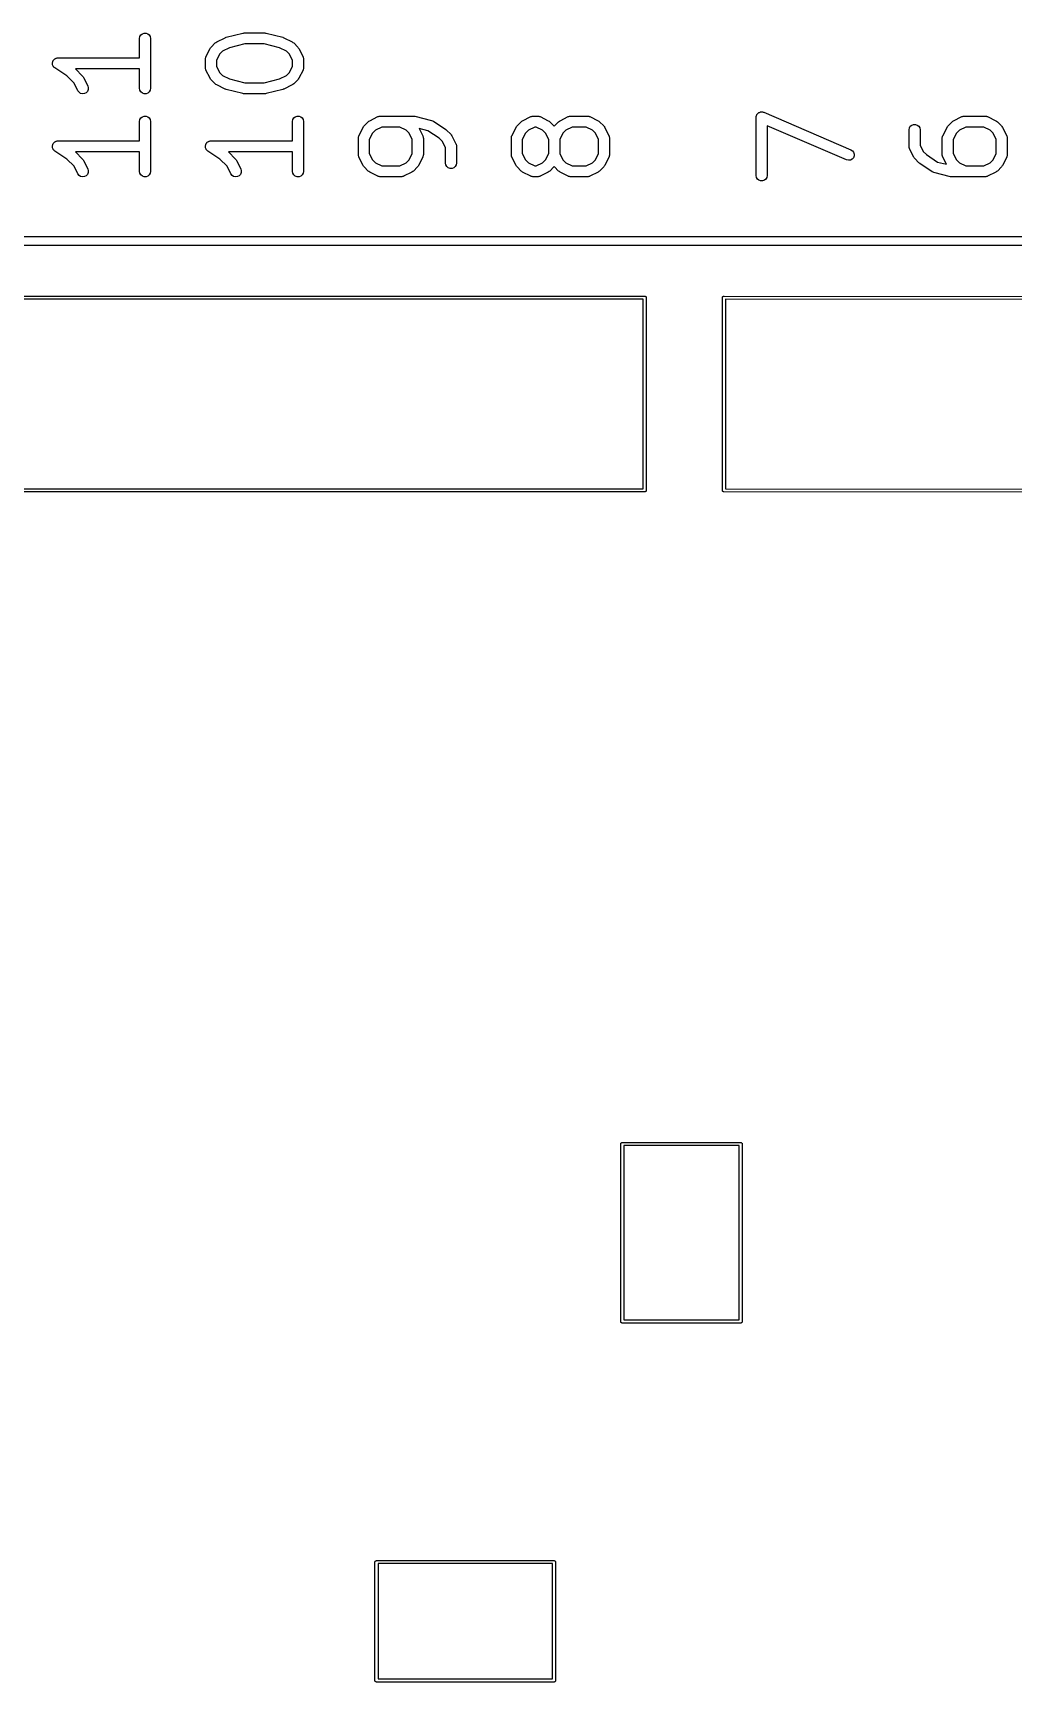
# Model space of a CAD drawing. Extents: x 98 to 199, y -139 to -72.
# Drawn here: x 130.59 to 146.87, y -102.25 to -74.87 of the extents above; entities that cross this region are included whole.
import ezdxf

# ---------------------------------------------------------------- set-up
doc = ezdxf.new("R2010")
doc.units = 0
doc.header["$MEASUREMENT"] = 0
doc.layers.add('BLACK', color=7, linetype='CONTINUOUS')

msp = doc.modelspace()

# ---------------------------------------------------------------- linework, layer by layer
at = {"layer": 'BLACK', "linetype": 'CONTINUOUS'}
for p, q in [((132.364, -74.958), (132.37, -74.9267)), ((132.364, -75.2802), (132.364, -74.958)), ((132.37, -74.9267), (132.386, -74.8992)), ((132.386, -74.8992), (132.41, -74.8788)), ((132.41, -74.8788), (132.44, -74.8679)), ((132.44, -74.8679), (132.472, -74.8679)), ((132.472, -74.8679), (132.501, -74.8788)), ((132.501, -74.8788), (132.526, -74.8992)), ((132.526, -74.8992), (132.542, -74.9267)), ((132.542, -74.9267), (132.547, -74.958)), ((132.547, -74.958), (132.547, -75.7853)), ((133.621, -75.0312), (133.633, -75.0228)), ((133.633, -75.0228), (133.645, -75.0141)), ((133.645, -75.0141), (133.783, -74.9451)), ((133.783, -74.9451), (133.792, -74.9423)), ((133.792, -74.9423), (133.802, -74.9382)), ((133.802, -74.9382), (134.077, -74.8693)), ((134.077, -74.8693), (134.088, -74.8685)), ((134.088, -74.8685), (134.1, -74.8665)), ((134.1, -74.8665), (134.444, -74.8665)), ((134.444, -74.8665), (134.455, -74.8685)), ((134.455, -74.8685), (134.466, -74.8693)), ((134.466, -74.8693), (134.742, -74.9382)), ((134.742, -74.9382), (134.751, -74.9423)), ((134.751, -74.9423), (134.761, -74.9451)), ((134.761, -74.9451), (134.899, -75.0141)), ((134.899, -75.0141), (134.911, -75.0228)), ((134.911, -75.0228), (134.923, -75.0312)), ((130.946, -75.3055), (130.949, -75.3016)), ((130.949, -75.3016), (130.959, -75.2961)), ((130.959, -75.2961), (130.967, -75.2897)), ((130.967, -75.2897), (130.972, -75.2882)), ((130.972, -75.2882), (130.977, -75.2857)), ((130.977, -75.2857), (130.987, -75.2838)), ((130.987, -75.2838), (130.998, -75.2808)), ((130.998, -75.2808), (131.003, -75.2811)), ((131.003, -75.2811), (131.008, -75.2802)), ((131.008, -75.2802), (132.364, -75.2802)), ((133.457, -75.2922), (133.46, -75.282)), ((133.457, -75.2975), (133.457, -75.2922)), ((133.457, -75.3027), (133.457, -75.2975)), ((133.457, -75.4406), (133.457, -75.3027)), ((133.46, -75.282), (133.462, -75.2714)), ((133.462, -75.2714), (133.465, -75.2669)), ((133.465, -75.2669), (133.466, -75.2618)), ((133.466, -75.2618), (133.535, -75.1239)), ((133.535, -75.1239), (133.544, -75.1121)), ((133.544, -75.1121), (133.552, -75.1002)), ((133.552, -75.1002), (133.621, -75.0312)), ((133.692, -75.219), (133.639, -75.3243)), ((133.74, -75.171), (133.692, -75.219)), ((133.856, -75.1132), (133.74, -75.171)), ((134.111, -75.0494), (133.856, -75.1132)), ((134.433, -75.0494), (134.111, -75.0494)), ((134.688, -75.1132), (134.433, -75.0494)), ((134.804, -75.171), (134.688, -75.1132)), ((134.852, -75.219), (134.804, -75.171)), ((134.904, -75.3243), (134.852, -75.219)), ((134.923, -75.0312), (134.991, -75.1002)), ((134.991, -75.1002), (135, -75.1122)), ((135, -75.1122), (135.009, -75.1239)), ((135.009, -75.1239), (135.078, -75.2618)), ((135.078, -75.2618), (135.079, -75.2669)), ((135.079, -75.2669), (135.082, -75.2714)), ((135.082, -75.2714), (135.084, -75.282)), ((135.084, -75.282), (135.087, -75.2922)), ((135.087, -75.2922), (135.086, -75.2975)), ((135.086, -75.2975), (135.087, -75.3027)), ((135.087, -75.3027), (135.087, -75.4406)), ((130.917, -75.3658), (130.918, -75.3608)), ((130.918, -75.3766), (130.917, -75.3658)), ((130.918, -75.3558), (130.922, -75.3455)), ((130.918, -75.3608), (130.918, -75.3558)), ((130.918, -75.3875), (130.918, -75.3766)), ((130.92, -75.3923), (130.918, -75.3875)), ((130.92, -75.3973), (130.92, -75.3923)), ((130.925, -75.4071), (130.92, -75.3973)), ((130.922, -75.3455), (130.924, -75.3349)), ((130.924, -75.3349), (130.927, -75.3307)), ((130.929, -75.4174), (130.925, -75.4071)), ((130.927, -75.3307), (130.929, -75.3259)), ((130.929, -75.3259), (130.936, -75.3176)), ((130.932, -75.4212), (130.929, -75.4174)), ((130.934, -75.4258), (130.932, -75.4212)), ((130.942, -75.4333), (130.934, -75.4258)), ((130.936, -75.3176), (130.942, -75.3085)), ((130.942, -75.3085), (130.946, -75.3055)), ((130.949, -75.4417), (130.942, -75.4333)), ((130.954, -75.4442), (130.949, -75.4417)), ((130.957, -75.4477), (130.954, -75.4442)), ((131.157, -75.5806), (130.957, -75.4477)), ((132.364, -75.4631), (131.298, -75.4631)), ((131.298, -75.4631), (131.417, -75.5828)), ((132.364, -75.7853), (132.364, -75.4631)), ((133.457, -75.4458), (133.457, -75.4406)), ((133.457, -75.451), (133.457, -75.4458)), ((133.46, -75.4613), (133.457, -75.451)), ((133.462, -75.4719), (133.46, -75.4613)), ((133.465, -75.4764), (133.462, -75.4719)), ((133.466, -75.4815), (133.465, -75.4764)), ((133.535, -75.6194), (133.466, -75.4815)), ((133.639, -75.3243), (133.639, -75.419)), ((133.639, -75.419), (133.692, -75.5243)), ((133.692, -75.5243), (133.74, -75.5723)), ((133.74, -75.5723), (133.856, -75.6301)), ((134.688, -75.6301), (134.804, -75.5723)), ((134.804, -75.5723), (134.852, -75.5243)), ((134.852, -75.5243), (134.904, -75.419)), ((134.904, -75.419), (134.904, -75.3243)), ((135.078, -75.4815), (135.009, -75.6194)), ((135.079, -75.4764), (135.078, -75.4815)), ((135.082, -75.4719), (135.079, -75.4764)), ((135.084, -75.4613), (135.082, -75.4719)), ((135.087, -75.451), (135.084, -75.4613)), ((135.087, -75.4406), (135.086, -75.4458)), ((135.086, -75.4458), (135.087, -75.451)), ((131.278, -75.7016), (131.157, -75.5806)), ((131.34, -75.8262), (131.278, -75.7016)), ((131.359, -75.8517), (131.34, -75.8262)), ((131.385, -75.8692), (131.359, -75.8517)), ((131.417, -75.5828), (131.426, -75.5948)), ((131.426, -75.5948), (131.434, -75.6065)), ((131.434, -75.6065), (131.503, -75.7444)), ((131.498, -75.8357), (131.476, -75.8587)), ((131.511, -75.8065), (131.498, -75.8357)), ((131.503, -75.7444), (131.512, -75.7748)), ((131.512, -75.7748), (131.511, -75.8065)), ((132.37, -75.8166), (132.364, -75.7853)), ((132.386, -75.8441), (132.37, -75.8166)), ((132.41, -75.8645), (132.386, -75.8441)), ((132.526, -75.8441), (132.501, -75.8645)), ((132.542, -75.8166), (132.526, -75.8441)), ((132.547, -75.7853), (132.542, -75.8166)), ((133.544, -75.6311), (133.535, -75.6194)), ((133.552, -75.6431), (133.544, -75.6311)), ((133.621, -75.7121), (133.552, -75.6431)), ((133.633, -75.7205), (133.621, -75.7121)), ((133.645, -75.7292), (133.633, -75.7205)), ((133.783, -75.7981), (133.645, -75.7292)), ((133.792, -75.801), (133.783, -75.7981)), ((133.802, -75.8051), (133.792, -75.801)), ((134.077, -75.874), (133.802, -75.8051)), ((133.856, -75.6301), (134.111, -75.6939)), ((134.111, -75.6939), (134.433, -75.6939)), ((134.433, -75.6939), (134.688, -75.6301)), ((134.742, -75.8051), (134.466, -75.874)), ((134.751, -75.801), (134.742, -75.8051)), ((134.761, -75.7981), (134.751, -75.801)), ((134.899, -75.7292), (134.761, -75.7981)), ((134.911, -75.7205), (134.899, -75.7292)), ((134.923, -75.7121), (134.911, -75.7205)), ((134.991, -75.6431), (134.923, -75.7121)), ((135, -75.6311), (134.991, -75.6431)), ((135.009, -75.6194), (135, -75.6311)), ((131.416, -75.8766), (131.385, -75.8692)), ((131.448, -75.8729), (131.416, -75.8766)), ((131.476, -75.8587), (131.448, -75.8729)), ((132.44, -75.8753), (132.41, -75.8645)), ((132.472, -75.8753), (132.44, -75.8753)), ((132.501, -75.8645), (132.472, -75.8753)), ((134.088, -75.8748), (134.077, -75.874)), ((134.1, -75.8767), (134.088, -75.8748)), ((134.444, -75.8767), (134.1, -75.8767)), ((134.455, -75.8748), (134.444, -75.8767)), ((134.466, -75.874), (134.455, -75.8748)), ((132.364, -76.3368), (132.37, -76.3056)), ((132.364, -76.6591), (132.364, -76.3368)), ((132.37, -76.3056), (132.386, -76.2781)), ((132.386, -76.2781), (132.41, -76.2577)), ((132.41, -76.2577), (132.44, -76.2468)), ((132.44, -76.2468), (132.472, -76.2468)), ((132.472, -76.2468), (132.501, -76.2577)), ((132.501, -76.2577), (132.526, -76.2781)), ((132.526, -76.2781), (132.542, -76.3056)), ((132.542, -76.3056), (132.547, -76.3368)), ((132.547, -76.3368), (132.547, -77.1642)), ((134.904, -76.3368), (134.91, -76.3056)), ((134.904, -76.6591), (134.904, -76.3368)), ((134.91, -76.3056), (134.926, -76.2781)), ((134.926, -76.2781), (134.95, -76.2577)), ((134.95, -76.2577), (134.98, -76.2468)), ((134.98, -76.2468), (135.012, -76.2468)), ((135.012, -76.2468), (135.041, -76.2577)), ((135.041, -76.2577), (135.066, -76.2781)), ((135.066, -76.2781), (135.082, -76.3056)), ((135.082, -76.3056), (135.087, -76.3368)), ((135.087, -76.3368), (135.087, -77.1642)), ((136.092, -76.4101), (136.161, -76.3411)), ((136.161, -76.3411), (136.173, -76.3327)), ((136.173, -76.3327), (136.185, -76.324)), ((136.185, -76.324), (136.323, -76.2551)), ((136.323, -76.2551), (136.328, -76.2536)), ((136.328, -76.2536), (136.332, -76.2509)), ((136.332, -76.2509), (136.343, -76.2491)), ((136.343, -76.2491), (136.353, -76.246)), ((136.353, -76.246), (136.359, -76.2463)), ((136.359, -76.2463), (136.364, -76.2454)), ((136.364, -76.2454), (136.915, -76.2454)), ((136.915, -76.2454), (136.926, -76.2473)), ((136.926, -76.2473), (136.937, -76.2481)), ((136.937, -76.2481), (137.213, -76.3171)), ((137.213, -76.3171), (137.227, -76.3234)), ((137.227, -76.3234), (137.242, -76.3297)), ((137.242, -76.3297), (137.449, -76.4676)), ((138.632, -76.4101), (138.701, -76.3411)), ((138.701, -76.3411), (138.713, -76.3327)), ((138.713, -76.3327), (138.725, -76.324)), ((138.725, -76.324), (138.863, -76.2551)), ((138.863, -76.2551), (138.868, -76.2536)), ((138.868, -76.2536), (138.872, -76.2509)), ((138.872, -76.2509), (138.883, -76.2491)), ((138.883, -76.2491), (138.893, -76.246)), ((138.893, -76.246), (138.899, -76.2463)), ((138.899, -76.2463), (138.904, -76.2454)), ((138.904, -76.2454), (138.973, -76.2454)), ((138.973, -76.2454), (138.978, -76.2463)), ((138.978, -76.2463), (138.983, -76.246)), ((138.983, -76.246), (138.993, -76.2491)), ((138.993, -76.2491), (139.004, -76.2509)), ((139.004, -76.2509), (139.009, -76.2536)), ((139.009, -76.2536), (139.014, -76.2551)), ((139.014, -76.2551), (139.151, -76.324)), ((139.151, -76.324), (139.163, -76.3327)), ((139.163, -76.3327), (139.175, -76.3411)), ((139.175, -76.3411), (139.244, -76.4101)), ((139.253, -76.4101), (139.322, -76.3411)), ((139.322, -76.3411), (139.334, -76.3327)), ((139.334, -76.3327), (139.345, -76.324)), ((139.345, -76.324), (139.483, -76.2551)), ((139.483, -76.2551), (139.488, -76.2536)), ((139.488, -76.2536), (139.493, -76.2509)), ((139.493, -76.2509), (139.503, -76.2491)), ((139.503, -76.2491), (139.514, -76.246)), ((139.514, -76.246), (139.519, -76.2463)), ((139.519, -76.2463), (139.524, -76.2454)), ((139.524, -76.2454), (139.8, -76.2454)), ((139.8, -76.2454), (139.805, -76.2463)), ((139.805, -76.2463), (139.81, -76.246)), ((139.81, -76.246), (139.821, -76.2491)), ((139.821, -76.2491), (139.831, -76.2509)), ((139.831, -76.2509), (139.836, -76.2536)), ((139.836, -76.2536), (139.841, -76.2551)), ((139.841, -76.2551), (139.979, -76.324)), ((139.979, -76.324), (139.991, -76.3327)), ((139.991, -76.3327), (140.003, -76.3411)), ((140.003, -76.3411), (140.071, -76.4101)), ((142.601, -76.2679), (142.602, -76.2575)), ((142.601, -77.2331), (142.601, -76.2679)), ((142.602, -76.2575), (142.603, -76.247)), ((142.603, -76.247), (142.605, -76.242)), ((142.605, -76.242), (142.606, -76.2366)), ((142.606, -76.2366), (142.611, -76.2275)), ((142.611, -76.2275), (142.615, -76.2178)), ((142.615, -76.2178), (142.619, -76.2139)), ((142.619, -76.2139), (142.622, -76.2091)), ((142.622, -76.2091), (142.63, -76.2024)), ((142.63, -76.2024), (142.637, -76.1947)), ((142.637, -76.1947), (142.642, -76.1922)), ((142.642, -76.1922), (142.646, -76.1887)), ((142.646, -76.1887), (142.656, -76.1851)), ((142.656, -76.1851), (142.666, -76.1804)), ((142.666, -76.1804), (142.671, -76.1797)), ((142.671, -76.1797), (142.676, -76.1778)), ((142.676, -76.1778), (142.687, -76.1778)), ((142.687, -76.1778), (142.697, -76.1766)), ((142.697, -76.1766), (142.702, -76.1778)), ((142.702, -76.1778), (142.708, -76.1778)), ((142.708, -76.1778), (142.718, -76.1814)), ((142.718, -76.1814), (142.728, -76.1839)), ((142.728, -76.1839), (144.176, -76.8043)), ((145.162, -76.416), (145.186, -76.3955)), ((145.186, -76.3955), (145.216, -76.3847)), ((145.216, -76.3847), (145.248, -76.3847)), ((145.248, -76.3847), (145.278, -76.3955)), ((145.278, -76.3955), (145.302, -76.416)), ((145.788, -76.4101), (145.857, -76.3411)), ((145.857, -76.3411), (145.869, -76.3327)), ((145.869, -76.3327), (145.88, -76.324)), ((145.88, -76.324), (146.018, -76.2551)), ((146.018, -76.2551), (146.023, -76.2536)), ((146.023, -76.2536), (146.028, -76.2509)), ((146.028, -76.2509), (146.039, -76.2491)), ((146.039, -76.2491), (146.049, -76.246)), ((146.049, -76.246), (146.054, -76.2463)), ((146.054, -76.2463), (146.059, -76.2454)), ((146.059, -76.2454), (146.404, -76.2454)), ((146.404, -76.2454), (146.409, -76.2463)), ((146.409, -76.2463), (146.414, -76.246)), ((146.414, -76.246), (146.425, -76.2491)), ((146.425, -76.2491), (146.435, -76.2509)), ((146.435, -76.2509), (146.44, -76.2536)), ((146.44, -76.2536), (146.445, -76.2551)), ((146.445, -76.2551), (146.583, -76.324)), ((146.583, -76.324), (146.595, -76.3327)), ((146.595, -76.3327), (146.607, -76.3411)), ((146.607, -76.3411), (146.675, -76.4101)), ((130.959, -76.675), (130.967, -76.6685)), ((130.967, -76.6685), (130.972, -76.6671)), ((130.972, -76.6671), (130.977, -76.6646)), ((130.977, -76.6646), (130.987, -76.6627)), ((130.987, -76.6627), (130.998, -76.6596)), ((130.998, -76.6596), (131.003, -76.6599)), ((131.003, -76.6599), (131.008, -76.6591)), ((131.008, -76.6591), (132.364, -76.6591)), ((133.499, -76.675), (133.507, -76.6685)), ((133.507, -76.6685), (133.512, -76.6671)), ((133.512, -76.6671), (133.517, -76.6646)), ((133.517, -76.6646), (133.527, -76.6627)), ((133.527, -76.6627), (133.538, -76.6596)), ((133.538, -76.6596), (133.543, -76.6599)), ((133.543, -76.6599), (133.548, -76.6591)), ((133.548, -76.6591), (134.904, -76.6591)), ((135.997, -76.6022), (136, -76.5919)), ((135.997, -76.6074), (135.997, -76.6022)), ((135.997, -76.6126), (135.997, -76.6074)), ((135.997, -76.8884), (135.997, -76.6126)), ((136, -76.5919), (136.002, -76.5813)), ((136.002, -76.5813), (136.005, -76.5768)), ((136.005, -76.5768), (136.006, -76.5717)), ((136.006, -76.5717), (136.075, -76.4338)), ((136.075, -76.4338), (136.084, -76.4221)), ((136.084, -76.4221), (136.092, -76.4101)), ((136.232, -76.5289), (136.179, -76.6342)), ((136.179, -76.6342), (136.179, -76.8668)), ((136.28, -76.4809), (136.232, -76.5289)), ((136.385, -76.4283), (136.28, -76.4809)), ((136.687, -76.4283), (136.385, -76.4283)), ((136.792, -76.4809), (136.687, -76.4283)), ((136.84, -76.5289), (136.792, -76.4809)), ((136.893, -76.6342), (136.84, -76.5289)), ((136.893, -76.8668), (136.893, -76.6342)), ((137.153, -76.4907), (137.007, -76.4541)), ((137.007, -76.4541), (137.066, -76.5717)), ((137.066, -76.5717), (137.068, -76.5768)), ((137.068, -76.5768), (137.07, -76.5813)), ((137.07, -76.5813), (137.072, -76.5919)), ((137.072, -76.5919), (137.075, -76.6022)), ((137.075, -76.6022), (137.075, -76.6074)), ((137.075, -76.6074), (137.076, -76.6126)), ((137.076, -76.6126), (137.076, -76.8884)), ((137.34, -76.6147), (137.153, -76.4907)), ((137.392, -76.6668), (137.34, -76.6147)), ((137.444, -76.7721), (137.392, -76.6668)), ((137.449, -76.4676), (137.455, -76.4738)), ((137.455, -76.4738), (137.463, -76.479)), ((137.463, -76.479), (137.531, -76.548)), ((137.531, -76.548), (137.54, -76.56)), ((137.54, -76.56), (137.549, -76.5717)), ((137.549, -76.5717), (137.618, -76.7096)), ((138.537, -76.6022), (138.54, -76.5919)), ((138.537, -76.6074), (138.537, -76.6022)), ((138.537, -76.6126), (138.537, -76.6074)), ((138.537, -76.8884), (138.537, -76.6126)), ((138.54, -76.5919), (138.542, -76.5813)), ((138.542, -76.5813), (138.545, -76.5768)), ((138.545, -76.5768), (138.546, -76.5717)), ((138.546, -76.5717), (138.615, -76.4338)), ((138.615, -76.4338), (138.624, -76.4221)), ((138.624, -76.4221), (138.632, -76.4101)), ((138.772, -76.5289), (138.719, -76.6342)), ((138.719, -76.6342), (138.719, -76.8668)), ((138.82, -76.4809), (138.772, -76.5289)), ((138.925, -76.4283), (138.82, -76.4809)), ((138.951, -76.4283), (138.925, -76.4283)), ((139.056, -76.4809), (138.951, -76.4283)), ((139.104, -76.5289), (139.056, -76.4809)), ((139.157, -76.6342), (139.104, -76.5289)), ((139.157, -76.8668), (139.157, -76.6342)), ((139.244, -76.4101), (139.248, -76.4162)), ((139.248, -76.4162), (139.253, -76.4101)), ((139.393, -76.5289), (139.34, -76.6342)), ((139.34, -76.6342), (139.34, -76.8668)), ((139.44, -76.4809), (139.393, -76.5289)), ((139.546, -76.4283), (139.44, -76.4809)), ((139.778, -76.4283), (139.546, -76.4283)), ((139.884, -76.4809), (139.778, -76.4283)), ((139.932, -76.5289), (139.884, -76.4809)), ((139.984, -76.6342), (139.932, -76.5289)), ((139.984, -76.8668), (139.984, -76.6342)), ((140.071, -76.4101), (140.08, -76.4221)), ((140.08, -76.4221), (140.089, -76.4338)), ((140.089, -76.4338), (140.158, -76.5717)), ((140.158, -76.5717), (140.159, -76.5768)), ((140.159, -76.5768), (140.162, -76.5813)), ((140.162, -76.5813), (140.164, -76.5919)), ((140.164, -76.5919), (140.167, -76.6022)), ((140.167, -76.6022), (140.166, -76.6074)), ((140.166, -76.6074), (140.167, -76.6126)), ((140.167, -76.6126), (140.167, -76.8884)), ((144.104, -76.9724), (142.783, -76.4066)), ((142.783, -76.4066), (142.783, -77.2331)), ((145.141, -76.4747), (145.146, -76.4435)), ((145.141, -76.7505), (145.141, -76.4747)), ((145.146, -76.4435), (145.162, -76.416)), ((145.302, -76.416), (145.318, -76.4435)), ((145.318, -76.4435), (145.323, -76.4747)), ((145.323, -76.4747), (145.323, -76.7289)), ((145.692, -76.6126), (145.693, -76.6074)), ((145.692, -76.8884), (145.692, -76.6126)), ((145.693, -76.6022), (145.696, -76.5919)), ((145.693, -76.6074), (145.693, -76.6022)), ((145.696, -76.5919), (145.698, -76.5813)), ((145.698, -76.5813), (145.7, -76.5768)), ((145.7, -76.5768), (145.702, -76.5717)), ((145.702, -76.5717), (145.771, -76.4338)), ((145.771, -76.4338), (145.779, -76.4221)), ((145.779, -76.4221), (145.788, -76.4101)), ((145.928, -76.5289), (145.875, -76.6342)), ((145.875, -76.6342), (145.875, -76.8668)), ((145.976, -76.4809), (145.928, -76.5289)), ((146.081, -76.4283), (145.976, -76.4809)), ((146.382, -76.4283), (146.081, -76.4283)), ((146.488, -76.4809), (146.382, -76.4283)), ((146.536, -76.5289), (146.488, -76.4809)), ((146.588, -76.6342), (146.536, -76.5289)), ((146.588, -76.8668), (146.588, -76.6342)), ((146.675, -76.4101), (146.684, -76.4221)), ((146.684, -76.4221), (146.693, -76.4338)), ((146.693, -76.4338), (146.762, -76.5717)), ((146.762, -76.5717), (146.763, -76.5768)), ((146.763, -76.5768), (146.766, -76.5813)), ((146.766, -76.5813), (146.768, -76.5919)), ((146.768, -76.5919), (146.771, -76.6022)), ((146.771, -76.6022), (146.77, -76.6074)), ((146.77, -76.6074), (146.771, -76.6126)), ((146.771, -76.6126), (146.771, -76.8884)), ((130.917, -76.7446), (130.918, -76.7397)), ((130.918, -76.7555), (130.917, -76.7446)), ((130.918, -76.7346), (130.922, -76.7244)), ((130.918, -76.7397), (130.918, -76.7346)), ((130.918, -76.7664), (130.918, -76.7555)), ((130.92, -76.7711), (130.918, -76.7664)), ((130.92, -76.7762), (130.92, -76.7711)), ((130.925, -76.786), (130.92, -76.7762)), ((130.922, -76.7244), (130.924, -76.7138)), ((130.924, -76.7138), (130.927, -76.7095)), ((130.929, -76.7962), (130.925, -76.786)), ((130.927, -76.7095), (130.929, -76.7048)), ((130.929, -76.7048), (130.936, -76.6964)), ((130.932, -76.8001), (130.929, -76.7962)), ((130.934, -76.8046), (130.932, -76.8001)), ((130.942, -76.8122), (130.934, -76.8046)), ((130.936, -76.6964), (130.942, -76.6873)), ((130.942, -76.6873), (130.946, -76.6843)), ((130.949, -76.8205), (130.942, -76.8122)), ((130.946, -76.6843), (130.949, -76.6805)), ((130.949, -76.6805), (130.959, -76.675)), ((130.954, -76.8231), (130.949, -76.8205)), ((130.957, -76.8266), (130.954, -76.8231)), ((131.157, -76.9594), (130.957, -76.8266)), ((132.364, -76.8419), (131.298, -76.8419)), ((131.298, -76.8419), (131.417, -76.9616)), ((132.364, -77.1642), (132.364, -76.8419)), ((133.457, -76.7446), (133.458, -76.7397)), ((133.458, -76.7555), (133.457, -76.7446)), ((133.458, -76.7346), (133.462, -76.7244)), ((133.458, -76.7397), (133.458, -76.7346)), ((133.458, -76.7664), (133.458, -76.7555)), ((133.46, -76.7711), (133.458, -76.7664)), ((133.46, -76.7762), (133.46, -76.7711)), ((133.465, -76.786), (133.46, -76.7762)), ((133.462, -76.7244), (133.464, -76.7138)), ((133.464, -76.7138), (133.467, -76.7095)), ((133.469, -76.7962), (133.465, -76.786)), ((133.467, -76.7095), (133.469, -76.7048)), ((133.469, -76.7048), (133.476, -76.6964)), ((133.472, -76.8001), (133.469, -76.7962)), ((133.474, -76.8046), (133.472, -76.8001)), ((133.482, -76.8122), (133.474, -76.8046)), ((133.476, -76.6964), (133.482, -76.6873)), ((133.482, -76.6873), (133.486, -76.6843)), ((133.489, -76.8205), (133.482, -76.8122)), ((133.486, -76.6843), (133.489, -76.6805)), ((133.489, -76.6805), (133.499, -76.675)), ((133.494, -76.8231), (133.489, -76.8205)), ((133.497, -76.8266), (133.494, -76.8231)), ((133.697, -76.9594), (133.497, -76.8266)), ((134.904, -76.8419), (133.838, -76.8419)), ((133.838, -76.8419), (133.957, -76.9616)), ((134.904, -77.1642), (134.904, -76.8419)), ((135.997, -76.8936), (135.997, -76.8884)), ((135.997, -76.8988), (135.997, -76.8936)), ((136, -76.9091), (135.997, -76.8988)), ((136.002, -76.9197), (136, -76.9091)), ((136.005, -76.9242), (136.002, -76.9197)), ((136.006, -76.9293), (136.005, -76.9242)), ((136.075, -77.0672), (136.006, -76.9293)), ((136.179, -76.8668), (136.232, -76.9721)), ((136.84, -76.9721), (136.893, -76.8668)), ((137.066, -76.9293), (136.997, -77.0672)), ((137.068, -76.9242), (137.066, -76.9293)), ((137.07, -76.9197), (137.068, -76.9242)), ((137.072, -76.9091), (137.07, -76.9197)), ((137.075, -76.8988), (137.072, -76.9091)), ((137.076, -76.8884), (137.075, -76.8936)), ((137.075, -76.8936), (137.075, -76.8988)), ((137.444, -77.0263), (137.444, -76.7721)), ((137.618, -76.7096), (137.619, -76.7147)), ((137.619, -76.7147), (137.622, -76.7192)), ((137.622, -76.7192), (137.624, -76.7298)), ((137.624, -76.7298), (137.627, -76.74)), ((137.627, -76.74), (137.626, -76.7453)), ((137.626, -76.7453), (137.627, -76.7505)), ((137.627, -76.7505), (137.627, -77.0263)), ((138.537, -76.8936), (138.537, -76.8884)), ((138.537, -76.8988), (138.537, -76.8936)), ((138.54, -76.9091), (138.537, -76.8988)), ((138.542, -76.9197), (138.54, -76.9091)), ((138.545, -76.9242), (138.542, -76.9197)), ((138.546, -76.9293), (138.545, -76.9242)), ((138.615, -77.0672), (138.546, -76.9293)), ((138.719, -76.8668), (138.772, -76.9721)), ((139.104, -76.9721), (139.157, -76.8668)), ((139.34, -76.8668), (139.393, -76.9721)), ((139.932, -76.9721), (139.984, -76.8668)), ((140.158, -76.9293), (140.089, -77.0672)), ((140.159, -76.9242), (140.158, -76.9293)), ((140.162, -76.9197), (140.159, -76.9242)), ((140.164, -76.9091), (140.162, -76.9197)), ((140.167, -76.8988), (140.164, -76.9091)), ((140.167, -76.8884), (140.166, -76.8936)), ((140.166, -76.8936), (140.167, -76.8988)), ((144.176, -76.8043), (144.202, -76.8217)), ((144.216, -76.9385), (144.195, -76.9616)), ((144.202, -76.8217), (144.221, -76.8472)), ((144.229, -76.9093), (144.216, -76.9385)), ((144.221, -76.8472), (144.231, -76.8776)), ((144.231, -76.8776), (144.229, -76.9093)), ((145.141, -76.7557), (145.141, -76.7505)), ((145.141, -76.761), (145.141, -76.7557)), ((145.144, -76.7712), (145.141, -76.761)), ((145.146, -76.7818), (145.144, -76.7712)), ((145.149, -76.7863), (145.146, -76.7818)), ((145.15, -76.7914), (145.149, -76.7863)), ((145.219, -76.9293), (145.15, -76.7914)), ((145.228, -76.9411), (145.219, -76.9293)), ((145.236, -76.953), (145.228, -76.9411)), ((145.323, -76.7289), (145.376, -76.8342)), ((145.376, -76.8342), (145.428, -76.8863)), ((145.428, -76.8863), (145.614, -77.0103)), ((145.693, -76.8936), (145.692, -76.8884)), ((145.693, -76.8988), (145.693, -76.8936)), ((145.696, -76.9091), (145.693, -76.8988)), ((145.698, -76.9197), (145.696, -76.9091)), ((145.7, -76.9242), (145.698, -76.9197)), ((145.702, -76.9293), (145.7, -76.9242)), ((145.761, -77.0469), (145.702, -76.9293)), ((145.875, -76.8668), (145.928, -76.9721)), ((146.536, -76.9721), (146.588, -76.8668)), ((146.762, -76.9293), (146.693, -77.0672)), ((146.763, -76.9242), (146.762, -76.9293)), ((146.766, -76.9197), (146.763, -76.9242)), ((146.768, -76.9091), (146.766, -76.9197)), ((146.771, -76.8988), (146.768, -76.9091)), ((146.771, -76.8884), (146.77, -76.8936)), ((146.77, -76.8936), (146.771, -76.8988)), ((131.278, -77.0804), (131.157, -76.9594)), ((131.34, -77.205), (131.278, -77.0804)), ((131.359, -77.2306), (131.34, -77.205)), ((131.417, -76.9616), (131.426, -76.9736)), ((131.426, -76.9736), (131.434, -76.9854)), ((131.434, -76.9854), (131.503, -77.1233)), ((131.498, -77.2145), (131.476, -77.2376)), ((131.511, -77.1854), (131.498, -77.2145)), ((131.503, -77.1233), (131.512, -77.1537)), ((131.512, -77.1537), (131.511, -77.1854)), ((132.37, -77.1954), (132.364, -77.1642)), ((132.386, -77.2229), (132.37, -77.1954)), ((132.542, -77.1954), (132.526, -77.2229)), ((132.547, -77.1642), (132.542, -77.1954)), ((133.818, -77.0804), (133.697, -76.9594)), ((133.88, -77.205), (133.818, -77.0804)), ((133.899, -77.2306), (133.88, -77.205)), ((133.957, -76.9616), (133.966, -76.9736)), ((133.966, -76.9736), (133.974, -76.9854)), ((133.974, -76.9854), (134.043, -77.1233)), ((134.038, -77.2145), (134.016, -77.2376)), ((134.051, -77.1854), (134.038, -77.2145)), ((134.043, -77.1233), (134.052, -77.1537)), ((134.052, -77.1537), (134.051, -77.1854)), ((134.91, -77.1954), (134.904, -77.1642)), ((134.926, -77.2229), (134.91, -77.1954)), ((135.082, -77.1954), (135.066, -77.2229)), ((135.087, -77.1642), (135.082, -77.1954)), ((136.084, -77.0789), (136.075, -77.0672)), ((136.092, -77.0909), (136.084, -77.0789)), ((136.161, -77.1599), (136.092, -77.0909)), ((136.173, -77.1683), (136.161, -77.1599)), ((136.185, -77.177), (136.173, -77.1683)), ((136.323, -77.2459), (136.185, -77.177)), ((136.232, -76.9721), (136.28, -77.0201)), ((136.28, -77.0201), (136.385, -77.0727)), ((136.385, -77.0727), (136.687, -77.0727)), ((136.687, -77.0727), (136.792, -77.0201)), ((136.887, -77.177), (136.749, -77.2459)), ((136.792, -77.0201), (136.84, -76.9721)), ((136.899, -77.1683), (136.887, -77.177)), ((136.911, -77.1599), (136.899, -77.1683)), ((136.98, -77.0909), (136.911, -77.1599)), ((136.988, -77.0789), (136.98, -77.0909)), ((136.997, -77.0672), (136.988, -77.0789)), ((137.45, -77.0575), (137.444, -77.0263)), ((137.466, -77.085), (137.45, -77.0575)), ((137.49, -77.1055), (137.466, -77.085)), ((137.52, -77.1163), (137.49, -77.1055)), ((137.552, -77.1163), (137.52, -77.1163)), ((137.581, -77.1055), (137.552, -77.1163)), ((137.606, -77.085), (137.581, -77.1055)), ((137.622, -77.0575), (137.606, -77.085)), ((137.627, -77.0263), (137.622, -77.0575)), ((138.624, -77.0789), (138.615, -77.0672)), ((138.632, -77.0909), (138.624, -77.0789)), ((138.701, -77.1599), (138.632, -77.0909)), ((138.713, -77.1683), (138.701, -77.1599)), ((138.725, -77.177), (138.713, -77.1683)), ((138.863, -77.2459), (138.725, -77.177)), ((138.772, -76.9721), (138.82, -77.0201)), ((138.82, -77.0201), (138.925, -77.0727)), ((138.925, -77.0727), (138.951, -77.0727)), ((138.951, -77.0727), (139.056, -77.0201)), ((139.151, -77.177), (139.014, -77.2459)), ((139.056, -77.0201), (139.104, -76.9721)), ((139.163, -77.1683), (139.151, -77.177)), ((139.175, -77.1599), (139.163, -77.1683)), ((139.244, -77.0909), (139.175, -77.1599)), ((139.248, -77.0848), (139.244, -77.0909)), ((139.253, -77.0909), (139.248, -77.0848)), ((139.322, -77.1599), (139.253, -77.0909)), ((139.334, -77.1683), (139.322, -77.1599)), ((139.345, -77.177), (139.334, -77.1683)), ((139.483, -77.2459), (139.345, -77.177)), ((139.393, -76.9721), (139.44, -77.0201)), ((139.44, -77.0201), (139.546, -77.0727)), ((139.546, -77.0727), (139.778, -77.0727)), ((139.778, -77.0727), (139.884, -77.0201)), ((139.979, -77.177), (139.841, -77.2459)), ((139.884, -77.0201), (139.932, -76.9721)), ((139.991, -77.1683), (139.979, -77.177)), ((140.003, -77.1599), (139.991, -77.1683)), ((140.071, -77.0909), (140.003, -77.1599)), ((140.08, -77.0789), (140.071, -77.0909)), ((140.089, -77.0672), (140.08, -77.0789)), ((144.135, -76.9797), (144.104, -76.9724)), ((144.166, -76.9759), (144.135, -76.9797)), ((144.195, -76.9616), (144.166, -76.9759)), ((145.305, -77.022), (145.236, -76.953)), ((145.313, -77.0272), (145.305, -77.022)), ((145.319, -77.0334), (145.313, -77.0272)), ((145.526, -77.1713), (145.319, -77.0334)), ((145.54, -77.1776), (145.526, -77.1713)), ((145.554, -77.1839), (145.54, -77.1776)), ((145.83, -77.2529), (145.554, -77.1839)), ((145.614, -77.0103), (145.761, -77.0469)), ((145.928, -76.9721), (145.976, -77.0201)), ((145.976, -77.0201), (146.081, -77.0727)), ((146.081, -77.0727), (146.382, -77.0727)), ((146.382, -77.0727), (146.488, -77.0201)), ((146.583, -77.177), (146.445, -77.2459)), ((146.488, -77.0201), (146.536, -76.9721)), ((146.595, -77.1683), (146.583, -77.177)), ((146.607, -77.1599), (146.595, -77.1683)), ((146.675, -77.0909), (146.607, -77.1599)), ((146.684, -77.0789), (146.675, -77.0909)), ((146.693, -77.0672), (146.684, -77.0789)), ((131.385, -77.2481), (131.359, -77.2306)), ((131.416, -77.2554), (131.385, -77.2481)), ((131.448, -77.2518), (131.416, -77.2554)), ((131.476, -77.2376), (131.448, -77.2518)), ((132.41, -77.2433), (132.386, -77.2229)), ((132.44, -77.2542), (132.41, -77.2433)), ((132.472, -77.2542), (132.44, -77.2542)), ((132.501, -77.2433), (132.472, -77.2542)), ((132.526, -77.2229), (132.501, -77.2433)), ((133.925, -77.2481), (133.899, -77.2306)), ((133.956, -77.2554), (133.925, -77.2481)), ((133.988, -77.2518), (133.956, -77.2554)), ((134.016, -77.2376), (133.988, -77.2518)), ((134.95, -77.2433), (134.926, -77.2229)), ((134.98, -77.2542), (134.95, -77.2433)), ((135.012, -77.2542), (134.98, -77.2542)), ((135.041, -77.2433), (135.012, -77.2542)), ((135.066, -77.2229), (135.041, -77.2433)), ((136.328, -77.2474), (136.323, -77.2459)), ((136.332, -77.2501), (136.328, -77.2474)), ((136.343, -77.2519), (136.332, -77.2501)), ((136.353, -77.255), (136.343, -77.2519)), ((136.359, -77.2547), (136.353, -77.255)), ((136.364, -77.2556), (136.359, -77.2547)), ((136.708, -77.2556), (136.364, -77.2556)), ((136.714, -77.2547), (136.708, -77.2556)), ((136.719, -77.255), (136.714, -77.2547)), ((136.729, -77.2519), (136.719, -77.255)), ((136.74, -77.2501), (136.729, -77.2519)), ((136.744, -77.2474), (136.74, -77.2501)), ((136.749, -77.2459), (136.744, -77.2474)), ((138.868, -77.2474), (138.863, -77.2459)), ((138.872, -77.2501), (138.868, -77.2474)), ((138.883, -77.2519), (138.872, -77.2501)), ((138.893, -77.255), (138.883, -77.2519)), ((138.899, -77.2547), (138.893, -77.255)), ((138.904, -77.2556), (138.899, -77.2547)), ((138.973, -77.2556), (138.904, -77.2556)), ((138.978, -77.2547), (138.973, -77.2556)), ((138.983, -77.255), (138.978, -77.2547)), ((138.993, -77.2519), (138.983, -77.255)), ((139.004, -77.2501), (138.993, -77.2519)), ((139.009, -77.2474), (139.004, -77.2501)), ((139.014, -77.2459), (139.009, -77.2474)), ((139.488, -77.2474), (139.483, -77.2459)), ((139.493, -77.2501), (139.488, -77.2474)), ((139.503, -77.2519), (139.493, -77.2501)), ((139.514, -77.255), (139.503, -77.2519)), ((139.519, -77.2547), (139.514, -77.255)), ((139.524, -77.2556), (139.519, -77.2547)), ((139.8, -77.2556), (139.524, -77.2556)), ((139.805, -77.2547), (139.8, -77.2556)), ((139.81, -77.255), (139.805, -77.2547)), ((139.821, -77.2519), (139.81, -77.255)), ((139.831, -77.2501), (139.821, -77.2519)), ((139.836, -77.2474), (139.831, -77.2501)), ((139.841, -77.2459), (139.836, -77.2474)), ((142.606, -77.2644), (142.601, -77.2331)), ((142.622, -77.2919), (142.606, -77.2644)), ((142.646, -77.3123), (142.622, -77.2919)), ((142.676, -77.3231), (142.646, -77.3123)), ((142.708, -77.3231), (142.676, -77.3231)), ((142.738, -77.3123), (142.708, -77.3231)), ((142.762, -77.2919), (142.738, -77.3123)), ((142.778, -77.2644), (142.762, -77.2919)), ((142.783, -77.2331), (142.778, -77.2644)), ((145.841, -77.2537), (145.83, -77.2529)), ((145.852, -77.2556), (145.841, -77.2537)), ((146.404, -77.2556), (145.852, -77.2556)), ((146.409, -77.2547), (146.404, -77.2556)), ((146.414, -77.255), (146.409, -77.2547)), ((146.425, -77.2519), (146.414, -77.255)), ((146.435, -77.2501), (146.425, -77.2519)), ((146.44, -77.2474), (146.435, -77.2501)), ((146.445, -77.2459), (146.44, -77.2474)), ((98.7201, -78.2458), (194.243, -78.2458)), ((194.216, -78.3958), (98.73, -78.3958)), ((115.151, -79.2358), (140.755, -79.2358)), ((140.728, -79.2858), (115.178, -79.2858)), ((140.728, -82.4358), (140.728, -79.2858)), ((140.755, -79.2358), (140.757, -79.2358)), ((140.755, -79.2358), (140.755, -79.2358)), ((140.757, -79.2358), (140.759, -79.2366)), ((140.759, -79.2366), (140.761, -79.2369)), ((140.761, -79.2369), (140.763, -79.2381)), ((140.763, -79.2381), (140.765, -79.2388)), ((140.765, -79.2388), (140.767, -79.2402)), ((140.767, -79.2402), (140.769, -79.2414)), ((140.769, -79.2414), (140.77, -79.2431)), ((140.77, -79.2431), (140.772, -79.2445)), ((140.772, -79.2445), (140.773, -79.2464)), ((140.773, -79.2464), (140.775, -79.2481)), ((140.775, -79.2481), (140.775, -79.2502)), ((140.775, -79.2502), (140.777, -79.2521)), ((140.777, -79.2521), (140.777, -79.2543)), ((140.777, -79.2543), (140.778, -79.2564)), ((140.778, -79.2564), (140.778, -79.2586)), ((140.778, -79.2586), (140.778, -79.2586)), ((140.778, -79.2586), (140.778, -82.463)), ((142.042, -79.2543), (142.043, -79.2521)), ((142.042, -79.2564), (142.042, -79.2543)), ((142.042, -79.2586), (142.042, -79.2564)), ((142.042, -79.2611), (142.042, -79.2586)), ((142.042, -79.2586), (142.042, -79.2586)), ((142.042, -79.2652), (142.042, -79.2611)), ((142.042, -82.4618), (142.042, -79.2652)), ((142.042, -79.2652), (142.042, -79.2652)), ((142.043, -79.2521), (142.044, -79.2502)), ((142.044, -79.2502), (142.045, -79.2481)), ((142.045, -79.2481), (142.046, -79.2464)), ((142.046, -79.2464), (142.047, -79.2445)), ((142.047, -79.2445), (142.049, -79.243)), ((142.049, -79.243), (142.05, -79.2413)), ((142.05, -79.2413), (142.052, -79.2402)), ((142.052, -79.2402), (142.054, -79.2388)), ((142.054, -79.2388), (142.056, -79.2381)), ((142.056, -79.2381), (142.058, -79.2369)), ((142.058, -79.2369), (142.06, -79.2366)), ((142.06, -79.2366), (142.062, -79.2358)), ((142.062, -79.2358), (142.065, -79.2358)), ((142.065, -79.2358), (142.065, -79.2358)), ((142.065, -79.2358), (142.067, -79.2358)), ((142.067, -79.2358), (142.071, -79.2358)), ((142.071, -79.2358), (142.071, -79.2358)), ((142.071, -79.2358), (162.608, -79.2658)), ((162.582, -79.3158), (142.092, -79.2858)), ((142.092, -79.2858), (142.092, -82.4358)), ((127.52, -82.4358), (140.728, -82.4358)), ((140.755, -82.4858), (127.52, -82.4858)), ((140.757, -82.4858), (140.755, -82.4858)), ((140.755, -82.4858), (140.755, -82.4858)), ((140.759, -82.485), (140.757, -82.4858)), ((140.761, -82.4847), (140.759, -82.485)), ((140.763, -82.4835), (140.761, -82.4847)), ((140.765, -82.4828), (140.763, -82.4835)), ((140.767, -82.4814), (140.765, -82.4828)), ((140.769, -82.4802), (140.767, -82.4814)), ((140.77, -82.4785), (140.769, -82.4802)), ((140.772, -82.4771), (140.77, -82.4785)), ((140.773, -82.4752), (140.772, -82.4771)), ((140.775, -82.4735), (140.773, -82.4752)), ((140.777, -82.4695), (140.775, -82.4714)), ((140.775, -82.4714), (140.775, -82.4735)), ((140.778, -82.4652), (140.777, -82.4673)), ((140.777, -82.4673), (140.777, -82.4695)), ((140.778, -82.463), (140.778, -82.463)), ((140.778, -82.463), (140.778, -82.4652)), ((142.042, -82.4652), (142.042, -82.4618)), ((142.042, -82.4673), (142.042, -82.4652)), ((142.043, -82.4695), (142.042, -82.4673)), ((142.044, -82.4714), (142.043, -82.4695)), ((142.045, -82.4735), (142.044, -82.4714)), ((142.046, -82.4752), (142.045, -82.4735)), ((142.047, -82.4771), (142.046, -82.4752)), ((142.049, -82.4785), (142.047, -82.4771)), ((142.05, -82.4802), (142.049, -82.4785)), ((142.052, -82.4813), (142.05, -82.4802)), ((142.054, -82.4828), (142.052, -82.4813)), ((142.056, -82.4835), (142.054, -82.4828)), ((142.058, -82.4846), (142.056, -82.4835)), ((142.06, -82.485), (142.058, -82.4846)), ((142.062, -82.4858), (142.06, -82.485)), ((142.067, -82.4858), (142.062, -82.4858)), ((162.602, -82.5158), (142.067, -82.4858)), ((142.092, -82.4358), (162.582, -82.4658)), ((140.353, -96.2658), (140.354, -93.3154)), ((140.354, -93.311), (140.355, -93.3088)), ((140.354, -93.3131), (140.354, -93.311)), ((140.354, -93.3154), (140.354, -93.3131)), ((140.355, -93.3088), (140.356, -93.3068)), ((140.356, -93.3068), (140.357, -93.3047)), ((140.357, -93.3047), (140.358, -93.303)), ((140.358, -93.303), (140.359, -93.301)), ((140.359, -93.301), (140.361, -93.2996)), ((140.361, -93.2996), (140.362, -93.2978)), ((140.362, -93.2978), (140.364, -93.2967)), ((140.364, -93.2967), (140.366, -93.2953)), ((140.366, -93.2953), (140.368, -93.2945)), ((140.368, -93.2945), (140.37, -93.2934)), ((140.37, -93.2934), (140.372, -93.293)), ((140.372, -93.293), (140.374, -93.2922)), ((140.374, -93.2922), (140.377, -93.2922)), ((140.377, -93.2922), (140.377, -93.2922)), ((140.377, -93.2922), (142.347, -93.2922)), ((140.404, -93.343), (140.404, -96.2382)), ((142.32, -93.343), (140.404, -93.343)), ((142.32, -96.2382), (142.32, -93.343)), ((142.347, -93.2922), (142.349, -93.2922)), ((142.347, -93.2922), (142.347, -93.2922)), ((142.349, -93.2922), (142.351, -93.293)), ((142.351, -93.293), (142.354, -93.2934)), ((142.354, -93.2934), (142.356, -93.2945)), ((142.356, -93.2945), (142.358, -93.2953)), ((142.358, -93.2953), (142.36, -93.2967)), ((142.36, -93.2967), (142.361, -93.2978)), ((142.361, -93.2978), (142.363, -93.2996)), ((142.363, -93.2996), (142.365, -93.301)), ((142.365, -93.301), (142.366, -93.303)), ((142.366, -93.303), (142.367, -93.3047)), ((142.367, -93.3047), (142.368, -93.3068)), ((142.368, -93.3068), (142.369, -93.3088)), ((142.369, -93.3088), (142.37, -93.311)), ((142.37, -93.311), (142.37, -93.3131)), ((142.37, -93.3131), (142.37, -93.3154)), ((142.37, -93.3154), (142.37, -93.3154)), ((142.37, -93.3154), (142.37, -96.2658)), ((140.354, -96.2658), (140.353, -96.2658)), ((140.354, -96.2681), (140.354, -96.2658)), ((140.354, -96.2702), (140.354, -96.2681)), ((140.355, -96.2724), (140.354, -96.2702)), ((140.356, -96.2744), (140.355, -96.2724)), ((140.357, -96.2765), (140.356, -96.2744)), ((140.358, -96.2782), (140.357, -96.2765)), ((140.359, -96.2802), (140.358, -96.2782)), ((140.361, -96.2816), (140.359, -96.2802)), ((140.362, -96.2834), (140.361, -96.2816)), ((140.364, -96.2845), (140.362, -96.2834)), ((140.366, -96.2859), (140.364, -96.2845)), ((140.368, -96.2867), (140.366, -96.2859)), ((140.37, -96.2878), (140.368, -96.2867)), ((140.372, -96.2882), (140.37, -96.2878)), ((140.374, -96.289), (140.372, -96.2882)), ((140.377, -96.289), (140.374, -96.289)), ((142.347, -96.289), (140.377, -96.289)), ((140.377, -96.289), (140.377, -96.289)), ((140.404, -96.2382), (142.32, -96.2382)), ((142.349, -96.289), (142.347, -96.289)), ((142.347, -96.289), (142.347, -96.289)), ((142.351, -96.2882), (142.349, -96.289)), ((142.354, -96.2878), (142.351, -96.2882)), ((142.356, -96.2867), (142.354, -96.2878)), ((142.358, -96.2859), (142.356, -96.2867)), ((142.36, -96.2845), (142.358, -96.2859)), ((142.361, -96.2834), (142.36, -96.2845)), ((142.363, -96.2816), (142.361, -96.2834)), ((142.365, -96.2802), (142.363, -96.2816)), ((142.366, -96.2782), (142.365, -96.2802)), ((142.367, -96.2765), (142.366, -96.2782)), ((142.368, -96.2744), (142.367, -96.2765)), ((142.369, -96.2724), (142.368, -96.2744)), ((142.37, -96.2702), (142.369, -96.2724)), ((142.37, -96.2658), (142.37, -96.2658)), ((142.37, -96.2658), (142.37, -96.2681)), ((142.37, -96.2681), (142.37, -96.2702)), ((136.273, -100.254), (136.274, -100.252)), ((136.273, -100.257), (136.273, -100.254)), ((136.273, -102.227), (136.273, -100.257)), ((136.274, -100.25), (136.276, -100.248)), ((136.274, -100.252), (136.274, -100.25)), ((136.276, -100.246), (136.278, -100.244)), ((136.276, -100.248), (136.276, -100.246)), ((136.278, -100.244), (136.279, -100.242)), ((136.279, -100.242), (136.281, -100.241)), ((136.281, -100.241), (136.282, -100.239)), ((136.282, -100.239), (136.284, -100.238)), ((136.284, -100.238), (136.286, -100.236)), ((136.286, -100.236), (136.288, -100.236)), ((136.288, -100.236), (136.29, -100.235)), ((136.29, -100.235), (136.292, -100.234)), ((136.292, -100.234), (136.294, -100.233)), ((136.294, -100.233), (136.296, -100.233)), ((136.296, -100.233), (136.296, -100.233)), ((136.296, -100.233), (139.247, -100.233)), ((136.324, -100.284), (136.324, -102.199)), ((139.219, -100.284), (136.324, -100.284)), ((139.219, -102.199), (139.219, -100.284)), ((139.247, -100.233), (139.249, -100.233)), ((139.247, -100.233), (139.247, -100.233)), ((139.249, -100.233), (139.251, -100.234)), ((139.251, -100.234), (139.254, -100.235)), ((139.254, -100.235), (139.255, -100.236)), ((139.255, -100.236), (139.258, -100.236)), ((139.258, -100.236), (139.259, -100.238)), ((139.259, -100.238), (139.261, -100.239)), ((139.261, -100.239), (139.263, -100.241)), ((139.263, -100.241), (139.264, -100.242)), ((139.264, -100.242), (139.266, -100.244)), ((139.266, -100.244), (139.267, -100.246)), ((139.267, -100.246), (139.268, -100.248)), ((139.268, -100.248), (139.269, -100.25)), ((139.269, -100.25), (139.269, -100.252)), ((139.269, -100.252), (139.27, -100.254)), ((139.27, -100.254), (139.27, -100.257)), ((139.27, -100.257), (139.27, -100.257)), ((139.27, -100.257), (139.27, -102.227)), ((136.273, -102.229), (136.273, -102.227)), ((136.273, -102.227), (136.273, -102.227)), ((136.274, -102.231), (136.273, -102.229)), ((136.274, -102.234), (136.274, -102.231)), ((136.276, -102.236), (136.274, -102.234)), ((136.276, -102.238), (136.276, -102.236)), ((136.278, -102.239), (136.276, -102.238)), ((136.279, -102.241), (136.278, -102.239)), ((136.281, -102.243), (136.279, -102.241)), ((136.282, -102.245), (136.281, -102.243)), ((136.284, -102.246), (136.282, -102.245)), ((136.286, -102.247), (136.284, -102.246)), ((136.288, -102.248), (136.286, -102.247)), ((136.29, -102.249), (136.288, -102.248)), ((136.292, -102.249), (136.29, -102.249)), ((136.294, -102.25), (136.292, -102.249)), ((136.296, -102.25), (136.294, -102.25)), ((139.247, -102.25), (136.296, -102.25)), ((136.296, -102.25), (136.296, -102.25)), ((136.324, -102.199), (139.219, -102.199)), ((139.249, -102.25), (139.247, -102.25)), ((139.247, -102.25), (139.247, -102.25)), ((139.251, -102.249), (139.249, -102.25)), ((139.254, -102.249), (139.251, -102.249)), ((139.255, -102.248), (139.254, -102.249)), ((139.258, -102.247), (139.255, -102.248)), ((139.259, -102.246), (139.258, -102.247)), ((139.261, -102.245), (139.259, -102.246)), ((139.263, -102.243), (139.261, -102.245)), ((139.264, -102.241), (139.263, -102.243)), ((139.266, -102.239), (139.264, -102.241)), ((139.267, -102.238), (139.266, -102.239)), ((139.268, -102.236), (139.267, -102.238)), ((139.269, -102.234), (139.268, -102.236)), ((139.27, -102.229), (139.269, -102.231)), ((139.269, -102.231), (139.269, -102.234)), ((139.27, -102.227), (139.27, -102.227)), ((139.27, -102.227), (139.27, -102.229))]:
    msp.add_line(p, q, dxfattribs=at)

doc.saveas('drawing.dxf')
